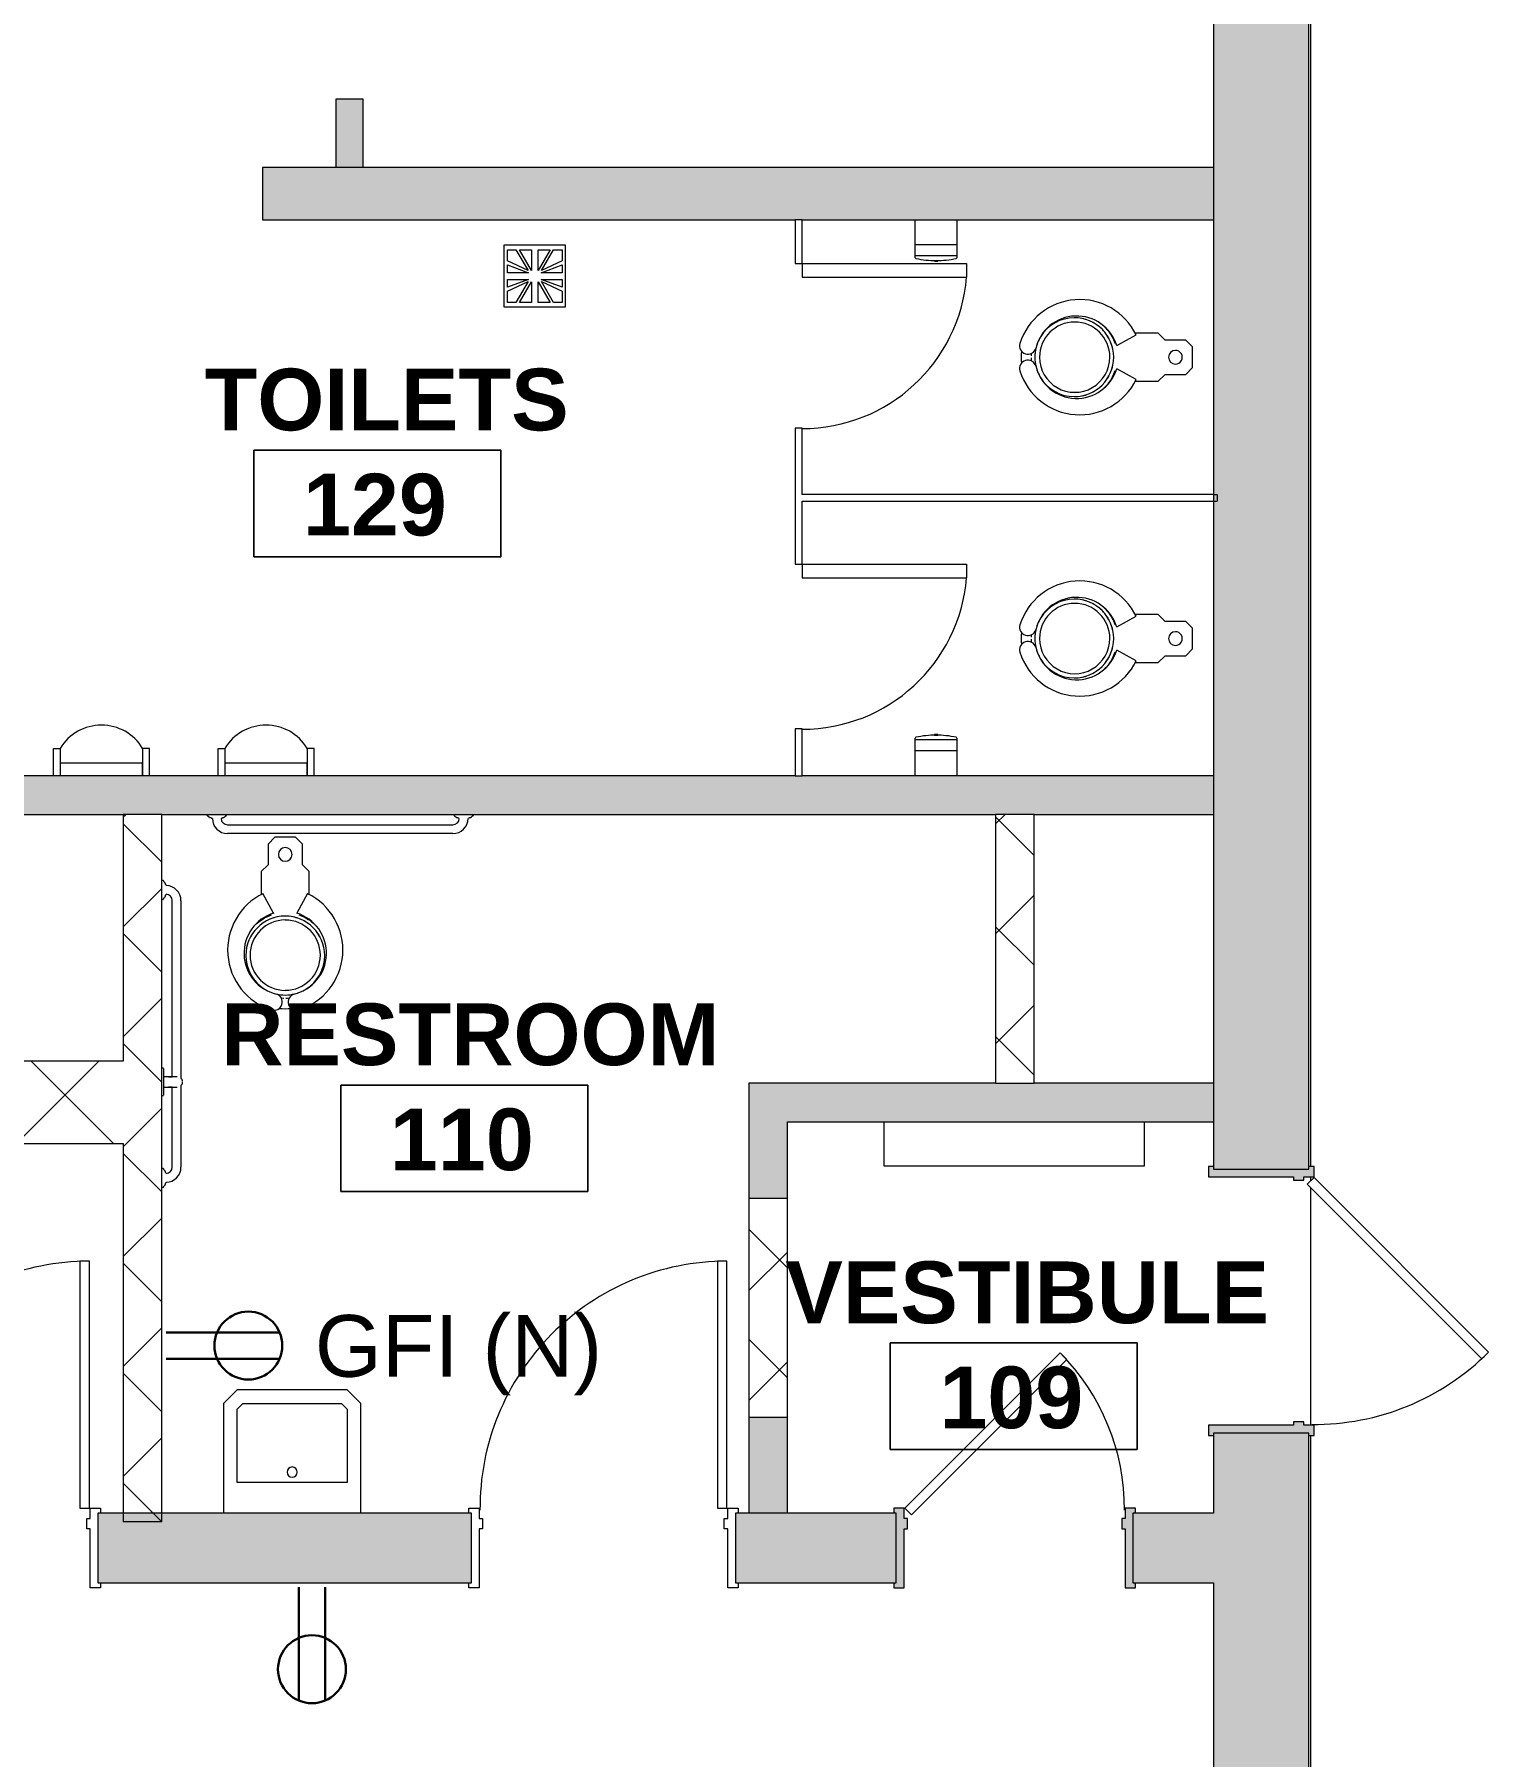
# Model space of a CAD drawing. Header units: inches. Extents: x -1569 to 1282, y -721 to 887.
# Drawn here: x 941 to 1153, y 79.8 to 330.9 of the extents above; entities that cross this region are included whole.
import ezdxf

# ---------------------------------------------------------------- set-up
doc = ezdxf.new("R2010")
doc.units = ezdxf.units.IN
doc.header["$MEASUREMENT"] = 0
for name, color, linetype, lineweight in [('A-ANNO-NOTE', 131, 'Continuous', 13), ('A-AREA-IDEN', 2, 'Continuous', 9), ('A-DOOR', 31, 'Continuous', 13), ('A-FLOR', 192, 'Continuous', 13), ('A-WALL', 113, 'Continuous', 13), ('A-WALL-PATT', 111, 'Continuous', 13), ('I-FURN', 30, 'Continuous', 9), ('I-WALL', 2, 'Continuous', 13), ('M-EQPM', 50, 'Continuous', 13), ('P-SANR-FIXT', 6, 'Continuous', 13)]:
    doc.layers.add(name, color=color, linetype=linetype, lineweight=lineweight)
doc.styles.add('Swis721 Lt BT', font='swissl.ttf', dxfattribs={"height": 9})
doc.styles.add('Swis721 Lt BT_B', font='', dxfattribs={"height": 9})
doc.styles.get('Swis721 Lt BT_B').set_extended_font_data('Swis721 Lt BT', bold=True)
pattern_1 = [(45, (0, 0), (-8.01223, 8.01223), []), (135, (0, 0), (-8.01223, -8.01223), [])]

# ---------------------------------------------------------------- blocks, each defined once
blk = doc.blocks.new('Door - Single - Solid Door 36_ x 84_-7220684-FIRST FLOOR POWER _ SIGNAL')
at = {"layer": 'A-DOOR'}
h = blk.add_hatch(color=250, dxfattribs=at)
h.paths.add_polyline_path([(23.62, 7.03), (23.62, 7.78), (22.12, 7.74), (22.12, 6.28), (21.62, 6.28), (21.62, 4.78), (22.12, 4.78), (22.12, -7.6), (23.62, -7.6), (23.62, -6.85), (23.24, -6.85), (23.24, 7.03)], flags=0)
h.paths.add_polyline_path([(-13.63, 6.28), (-14.13, 6.28), (-14.13, 7.78), (-15.63, 7.78), (-15.63, 7.03), (-15.26, 7.03), (-15.26, -6.85), (-15.63, -6.85), (-15.63, -7.6), (-14.13, -7.6), (-14.13, 4.78), (-13.63, 4.78)], flags=0)
at = {"layer": 'A-DOOR', "color": 8, "lineweight": 20}
for p, q in [((-14.01, 7.78), (11.45, 33.23)), ((11.45, 33.23), (12.42, 32.26)), ((12.42, 32.26), (-13.03, 6.8)), ((-15.63, 7.78), (-15.63, 7.03)), ((-14.13, 7.78), (-15.63, 7.78)), ((-14.13, 6.28), (-14.13, 7.78)), ((-13.03, 6.8), (-14.01, 7.78)), ((23.62, 7.78), (22.12, 7.78)), ((22.12, 7.78), (22.12, 6.28)), ((23.62, 7.03), (23.62, 7.78)), ((-13.63, 6.28), (-14.13, 6.28)), ((-13.63, 4.78), (-13.63, 6.28)), ((22.12, 6.28), (21.62, 6.28)), ((21.62, 6.28), (21.62, 4.78)), ((-14.13, -7.6), (-14.13, 4.78)), ((-14.13, 4.78), (-13.63, 4.78)), ((21.62, 4.78), (22.12, 4.78)), ((22.12, 4.78), (22.12, -7.6)), ((-15.63, -6.85), (-15.63, -7.6)), ((23.62, -7.6), (23.62, -6.85)), ((-15.63, -7.6), (-14.13, -7.6)), ((22.12, -7.6), (23.62, -7.6))]:
    blk.add_line(p, q, dxfattribs=at)
at = {"layer": 'A-DOOR', "lineweight": 9}
blk.add_arc((-14.01, 7.78), 36, 359.5, 45, dxfattribs=at)
blk = doc.blocks.new('Floor Drain 9L x 9W - Floor Drain 9L x 9W-V6-FIRST FLOOR POWER _ SIGNAL')
at = {"layer": 'P-SANR-FIXT', "lineweight": 9}
for p, q in [((4.5, 4.5), (-4.5, 4.5)), ((-4.5, 4.5), (-4.5, -4.5)), ((-4, 2.21), (-4, 3.83)), ((-4, 3.83), (-2.75, 3.83)), ((-2.75, 3.83), (-0.99, 0.8)), ((-0.5, 0.83), (-2.25, 3.83)), ((-2.25, 3.83), (-0.5, 3.83)), ((-0.5, 3.83), (-0.5, 0.83)), ((0.5, 3.83), (2.25, 3.83)), ((2.25, 3.83), (0.5, 0.83)), ((0.5, 0.83), (0.5, 3.83)), ((0.99, 0.8), (2.75, 3.83)), ((2.75, 3.83), (4, 3.83)), ((4, 3.83), (4, 2.21)), ((4.5, -4.5), (4.5, 4.5)), ((-0.99, 0.8), (-4, 2.21)), ((-4, 1.63), (-0.91, 0.5)), ((-4, 0.5), (-4, 1.63)), ((-0.91, 0.5), (-4, 0.5)), ((0.91, 0.5), (4, 1.63)), ((4, 0.5), (0.91, 0.5)), ((4, 2.21), (0.99, 0.8)), ((4, 1.63), (4, 0.5)), ((-4, -1.63), (-4, -0.5)), ((-4, -0.5), (-0.91, -0.5)), ((-0.91, -0.5), (-4, -1.63)), ((-4, -2.21), (-0.99, -0.8)), ((-4, -3.83), (-4, -2.21)), ((-0.99, -0.8), (-2.75, -3.83)), ((-2.25, -3.83), (-0.5, -0.83)), ((-0.5, -0.83), (-0.5, -3.83)), ((0.5, -3.83), (0.5, -0.83)), ((0.5, -0.83), (2.25, -3.83)), ((4, -1.63), (0.91, -0.5)), ((0.91, -0.5), (4, -0.5)), ((2.75, -3.83), (0.99, -0.8)), ((0.99, -0.8), (4, -2.21)), ((4, -0.5), (4, -1.63)), ((4, -2.21), (4, -3.83)), ((-4.5, -4.5), (4.5, -4.5)), ((-2.75, -3.83), (-4, -3.83)), ((-0.5, -3.83), (-2.25, -3.83)), ((2.25, -3.83), (0.5, -3.83)), ((4, -3.83), (2.75, -3.83))]:
    blk.add_line(p, q, dxfattribs=at)
blk = doc.blocks.new('Door - Single - Solid Door 32_ x 84_-7220631-FIRST FLOOR POWER _ SIGNAL')
at = {"layer": 'A-DOOR'}
h = blk.add_hatch(color=250, dxfattribs=at)
h.paths.add_polyline_path([(21.62, -5.72), (21.62, -4.97), (21.24, -4.97), (21.24, 5.15), (21.62, 5.15), (21.62, 5.9), (20.12, 5.9), (20.12, 4.4), (19.62, 4.4), (19.62, 2.9), (20.12, 2.9), (20.12, -5.72), (21.24, -5.72)], flags=0)
h.paths.add_polyline_path([(-12.38, -5.72), (-12.13, -5.72), (-12.13, 2.9), (-11.63, 2.9), (-11.63, 4.4), (-12.13, 4.4), (-12.13, 5.9), (-13.63, 5.9), (-13.63, 5.15), (-13.26, 5.15), (-13.26, -4.97), (-13.63, -4.97), (-13.63, -5.72), (-13.26, -5.72)], flags=0)
at = {"layer": 'A-DOOR', "color": 8, "lineweight": 20}
for p, q in [((-12.01, 5.9), (10.62, 28.53)), ((10.62, 28.53), (11.59, 27.56)), ((11.59, 27.56), (-11.03, 4.93)), ((-13.63, 5.9), (-13.63, 5.15)), ((-12.13, 5.9), (-13.63, 5.9)), ((-12.13, 4.4), (-12.13, 5.9)), ((-11.03, 4.93), (-12.01, 5.9)), ((21.62, 5.9), (20.12, 5.9)), ((20.12, 5.9), (20.12, 4.4)), ((21.62, 5.15), (21.62, 5.9)), ((-11.63, 4.4), (-12.13, 4.4)), ((-12.13, -5.72), (-12.13, 2.9)), ((-12.13, 2.9), (-11.63, 2.9)), ((-11.63, 2.9), (-11.63, 4.4)), ((20.12, 4.4), (19.62, 4.4)), ((19.62, 4.4), (19.62, 2.9)), ((19.62, 2.9), (20.12, 2.9)), ((20.12, 2.9), (20.12, -5.72)), ((-13.63, -4.97), (-13.63, -5.72)), ((21.62, -5.72), (21.62, -4.97)), ((-13.63, -5.72), (-12.13, -5.72)), ((20.12, -5.72), (21.62, -5.72))]:
    blk.add_line(p, q, dxfattribs=at)
at = {"layer": 'A-DOOR', "lineweight": 9}
blk.add_arc((-12.01, 5.9), 32, 359.5, 45, dxfattribs=at)
blk = doc.blocks.new('Heater 38W x 6_5D x 16H - Heater 38W x 6_5D x 16H-V11-FIRST FLOOR POWER _ SIGNAL')
at = {"layer": 'M-EQPM', "lineweight": 9}
for p, q in [((-19, 3.1875), (-19, -3.25)), ((19, -3.25), (19, 3.1875)), ((-19, -3.25), (19, -3.25))]:
    blk.add_line(p, q, dxfattribs=at)
blk = doc.blocks.new('Water Closet - Flush Valve - Floor Mounted - Private - Flushing Greater than 1_6 gpf-6857337-FIRST FLOOR POWER _ SIGNAL')
at = {"layer": 'P-SANR-FIXT', "lineweight": 9}
for p, q in [((-1.5, 0), (-2.5, -1)), ((-2.5, -1), (-2.5, -4)), ((1.5, 0), (-1.5, 0)), ((2.5, -1), (1.5, 0)), ((2.5, -4), (2.5, -1)), ((-2.5, -4), (-3.5, -5)), ((-3.5, -5), (-3.5, -8.38)), ((3.5, -5), (2.5, -4)), ((3.5, -8.38), (3.5, -5)), ((-1.69, -11.06), (-3.25, -8.22)), ((3.25, -8.22), (1.69, -11.06))]:
    blk.add_line(p, q, dxfattribs=at)
at = {"layer": 'P-SANR-FIXT', "lineweight": 9, "flags": 128}
for points in [[(-4.38, -12.79), (-4.22, -12.64), (-4.03, -12.48), (-3.84, -12.32), (-3.64, -12.17), (-3.43, -12.03), (-3.22, -11.89), (-3.01, -11.77), (-2.78, -11.65), (-2.56, -11.55), (-2.33, -11.45), (-2.09, -11.36), (-2, -11.33)], [(2, -11.33), (2.24, -11.41), (2.47, -11.51), (2.69, -11.61), (2.92, -11.72), (3.14, -11.84), (3.35, -11.97), (3.56, -12.11), (3.76, -12.26), (3.96, -12.41), (4.15, -12.57), (4.33, -12.74), (4.38, -12.8)], [(-0.2, -23.5), (-0.25, -23.5), (-0.5, -23.48), (-0.56, -23.47)], [(0.56, -23.47), (0.35, -23.49), (0.1, -23.5)]]:
    blk.add_lwpolyline(points, dxfattribs=at)
at = {"layer": 'P-SANR-FIXT', "lineweight": 9}
for centre, radius, start, end in [((0, -2.5), 1, 360, 180), ((0, -2.5), 1, 180, 360), ((0.74, -16.45), 9.14, 115.8609, 252.5741), ((-0.74, -16.45), 9.14, 287.4259, 64.1391), ((0.1, -16.91), 6.11, 106.9633, 257.0367), ((0, -17.25), 5.75, 0, 180), ((0, -17.19), 5.13, 90, 270), ((0, -17.25), 5.75, 118.1189, 123.4335), ((0, -17.25), 5.75, 104.0429, 108.5788), ((0, -17.19), 5.12, 270, 90), ((-0.1, -16.91), 6.11, 282.9633, 73.0367), ((0, -17.25), 5.75, 71.4212, 75.9571), ((0, -17.25), 5.75, 56.5665, 61.8811), ((0, -17.25), 5.75, 146.5915, 151.9011), ((0, -17.25), 5.75, 132.2685, 137.754), ((0, -17.25), 5.75, 42.246, 47.7315), ((0, -17.25), 5.75, 28.0989, 33.4085), ((0, -17.25), 5.75, 180, 238.3584), ((0, -17.25), 5.75, 161.4419, 165.9707), ((0, -17.25), 5.75, 301.6416, 0), ((0, -17.25), 5.75, 14.0293, 18.5581), ((0, -17.25), 5.75, 240.6149, 251.1591), ((0, -17.25), 5.75, 288.8409, 299.3851), ((-1.64, -24.02), 1.21, 252.5741, 72.5741), ((0, -17.25), 5.75, 255.8551, 284.1449), ((0, -17.25), 7.75, 263.5978, 276.4022), ((1.64, -24.02), 1.21, 107.4259, 287.4259)]:
    blk.add_arc(centre, radius, start, end, dxfattribs=at)
blk = doc.blocks.new('Door - Single - Solid Door 36_ x 84_-7146184-FIRST FLOOR POWER _ SIGNAL')
at = {"layer": 'A-DOOR', "lineweight": 9}
for p, q in [((-15.63, 5.72), (-14.13, 5.72)), ((-15.63, 4.97), (-15.63, 5.72)), ((-14.13, 5.72), (-14.13, -2.9)), ((22.12, 5.72), (23.62, 5.72)), ((22.12, -2.9), (22.12, 5.72)), ((23.62, 5.72), (23.62, 4.97)), ((-14.13, -2.9), (-13.63, -2.9)), ((-14.13, -4.4), (-14.13, -5.9)), ((-13.63, -4.4), (-14.13, -4.4)), ((-13.63, -2.9), (-13.63, -4.4)), ((21.62, -2.9), (22.12, -2.9)), ((21.62, -4.4), (21.62, -2.9)), ((22.12, -4.4), (21.62, -4.4)), ((22.12, -5.9), (22.12, -4.4)), ((-15.63, -5.9), (-15.63, -5.15)), ((-14.13, -5.9), (-15.63, -5.9)), ((23.62, -5.9), (22.12, -5.9)), ((23.62, -5.15), (23.62, -5.9))]:
    blk.add_line(p, q, dxfattribs=at)
at = {"layer": 'A-DOOR'}
for p, q in [((-12.63, -5.9), (-14.01, -5.9)), ((-14.01, -5.9), (-14.01, -41.9)), ((-12.63, -41.9), (-12.63, -5.9)), ((-14.01, -41.9), (-12.63, -41.9))]:
    blk.add_line(p, q, dxfattribs=at)
at = {"layer": 'A-DOOR', "lineweight": 9}
blk.add_arc((-14.01, -5.9), 36, 270, 0.5, dxfattribs=at)
blk = doc.blocks.new('Lavatory - Wall Mounted - 20_x18_ - Public-6857333-FIRST FLOOR POWER _ SIGNAL')
at = {"layer": 'P-SANR-FIXT', "lineweight": 9}
for p, q in [((-436.49, -42.99), (-452.49, -42.99)), ((-447.99, -60.99), (-447.99, -44.99)), ((-447.99, -44.99), (-437.31, -44.99)), ((-437.31, -44.99), (-436.49, -45.82)), ((-434.49, -44.99), (-436.49, -42.99)), ((-434.49, -60.99), (-434.49, -44.99)), ((-436.49, -45.82), (-436.49, -60.16)), ((-436.49, -60.16), (-437.31, -60.99)), ((-437.31, -60.99), (-447.99, -60.99)), ((-436.49, -62.99), (-434.49, -60.99)), ((-452.49, -62.99), (-436.49, -62.99))]:
    blk.add_line(p, q, dxfattribs=at)
for start, end in [(90, 270), (90, 270), (270, 90), (270, 90)]:
    blk.add_arc((-446.49, -52.99), 0.75, start, end, dxfattribs=at)
blk = doc.blocks.new('P-Grab_Bar-36in - 36 INCH-3759717-FIRST FLOOR POWER _ SIGNAL')
at = {"layer": 'I-FURN'}
for p, q in [((-792.82, 229.12), (-759.96, 229.12)), ((-795.79, 226.33), (-795.79, 226.47)), ((-792.99, 226.33), (-795.79, 226.33)), ((-795.09, 226.94), (-795.03, 226.94)), ((-793.75, 226.94), (-793.68, 226.94)), ((-792.99, 226.47), (-792.99, 226.33)), ((-759.96, 227.85), (-792.82, 227.85)), ((-759.79, 226.33), (-759.79, 226.47)), ((-756.99, 226.33), (-759.79, 226.33)), ((-759.09, 226.94), (-759.02, 226.94)), ((-757.75, 226.94), (-757.68, 226.94)), ((-756.99, 226.47), (-756.99, 226.33))]:
    blk.add_line(p, q, dxfattribs=at)
for centre, radius, start, end in [((-792.82, 226.91), 2.21, 90, 179.1445), ((-759.96, 226.91), 2.21, 0.8636, 89.8856), ((-795.7, 226.47), 0.0934, 88.0011, 180), ((-795.7, 226.66), 0.0984, 272.9558, 347.0471), ((-795.52, 226.59), 0.0975, 89.156, 150.8479), ((-795.53, 226.79), 0.0998, 280.0133, 343.9943), ((-795.35, 226.71), 0.0983, 82.1862, 147.824), ((-795.34, 227.07), 0.259, 270.2678, 327.7398), ((-795.09, 226.91), 0.0327, 86.7864, 147.7398), ((-792.81, 226.9), 0.946, 90.5765, 177.6589), ((-793.68, 226.91), 0.0327, 32.2602, 93.2136), ((-793.44, 227.07), 0.259, 212.2602, 269.7322), ((-793.42, 226.71), 0.0983, 32.176, 97.8138), ((-793.25, 226.79), 0.0998, 196.0057, 259.9867), ((-793.26, 226.59), 0.0975, 29.1521, 90.844), ((-793.08, 226.66), 0.0984, 192.9529, 267.0442), ((-793.08, 226.47), 0.0934, 0, 91.9989), ((-759.97, 226.9), 0.946, 2.3393, 89.6607), ((-759.7, 226.47), 0.0934, 88, 180), ((-759.7, 226.66), 0.0984, 272.955, 347.045), ((-759.52, 226.59), 0.0975, 89.1532, 150.8468), ((-759.53, 226.79), 0.0998, 280.0117, 343.9883), ((-759.35, 226.71), 0.0983, 82.1794, 147.8206), ((-759.34, 227.07), 0.259, 270.2661, 327.7339), ((-759.09, 226.91), 0.0327, 86.7675, 147.7339), ((-757.68, 226.91), 0.0327, 32.2704, 93.2464), ((-757.44, 227.07), 0.259, 212.2704, 269.7352), ((-757.42, 226.71), 0.0983, 32.1818, 97.8257), ((-757.25, 226.79), 0.0998, 196.0161, 259.9895), ((-757.26, 226.59), 0.0975, 29.154, 90.8489), ((-757.08, 226.66), 0.0984, 192.9565, 267.0456), ((-757.08, 226.47), 0.0934, 0, 92.0008)]:
    blk.add_arc(centre, radius, start, end, dxfattribs=at)
blk = doc.blocks.new('P-Grab_Bar-42in - 42 INCH-3757786-FIRST FLOOR POWER _ SIGNAL')
at = {"layer": 'I-FURN'}
for p, q in [((-751.53, 281.73), (-751.39, 281.73)), ((-751.39, 281.73), (-751.39, 278.93)), ((-754.18, 266.83), (-754.18, 278.76)), ((-752.91, 278.76), (-752.91, 267.07)), ((-752, 280.97), (-752, 281.04)), ((-752, 279.63), (-752, 279.7)), ((-751.39, 278.93), (-751.53, 278.93)), ((-754.18, 239.91), (-754.18, 265.84)), ((-752.91, 265.59), (-752.91, 239.9)), ((-752, 238.97), (-752, 239.04)), ((-751.53, 239.73), (-751.39, 239.73)), ((-751.39, 239.73), (-751.39, 236.93)), ((-752, 237.63), (-752, 237.7)), ((-751.39, 236.93), (-751.53, 236.93))]:
    blk.add_line(p, q, dxfattribs=at)
for centre, radius, start, end in [((-752.12, 281.28), 0.259, 302.2704, 359.7352), ((-751.77, 281.3), 0.0983, 122.1818, 187.8257), ((-751.85, 281.48), 0.0998, 286.0161, 349.9895), ((-751.65, 281.46), 0.0975, 119.154, 180.8489), ((-751.72, 281.64), 0.0984, 282.9565, 357.0456), ((-751.53, 281.64), 0.0934, 90, 182.0008), ((-751.97, 278.76), 2.21, 90.8636, 179.8856), ((-751.96, 278.75), 0.946, 92.3393, 179.6607), ((-751.97, 281.04), 0.0327, 122.2704, 183.2464), ((-751.97, 279.63), 0.0327, 176.7675, 237.7339), ((-752.12, 279.38), 0.259, 0.2661, 57.7339), ((-751.77, 279.37), 0.0983, 172.1794, 237.8206), ((-751.85, 279.19), 0.0998, 10.0117, 73.9883), ((-751.65, 279.21), 0.0975, 179.1532, 240.8468), ((-751.72, 279.02), 0.0984, 2.955, 77.045), ((-751.53, 279.03), 0.0934, 178, 270), ((-751.97, 239.91), 2.21, 180, 269.1445), ((-751.96, 239.91), 0.946, 180.5765, 267.6589), ((-751.97, 239.04), 0.0327, 122.2602, 183.2136), ((-752.12, 239.28), 0.259, 302.2602, 359.7322), ((-751.77, 239.3), 0.0983, 122.176, 187.8138), ((-751.85, 239.48), 0.0998, 286.0057, 349.9867), ((-751.65, 239.46), 0.0975, 119.1521, 180.844), ((-751.72, 239.64), 0.0984, 282.9529, 357.0442), ((-751.53, 239.64), 0.0934, 90, 181.9989), ((-751.97, 237.63), 0.0327, 176.7864, 237.7398), ((-752.12, 237.38), 0.259, 0.2678, 57.7398), ((-751.77, 237.37), 0.0983, 172.1862, 237.824), ((-751.85, 237.19), 0.0998, 10.0133, 73.9943), ((-751.65, 237.21), 0.0975, 179.156, 240.8479), ((-751.72, 237.02), 0.0984, 2.9558, 77.0471), ((-751.53, 237.03), 0.0934, 178.0011, 270)]:
    blk.add_arc(centre, radius, start, end, dxfattribs=at)
blk = doc.blocks.new('P-Grab_Bar_18in_Vertical - 18 INCH-3762424-FIRST FLOOR POWER _ SIGNAL')
at = {"layer": 'P-SANR-FIXT', "lineweight": 9}
for p, q in [((-2, 0.25), (-2, 0)), ((-2, 0.25), (-2, 0)), ((-1.95, 0.25), (0, 0.25)), ((-1.95, 0.25), (-1.95, 0.25)), ((-0.75, 1), (-0.75, 0.25)), ((-0.75, 1), (-0.75, 0.25)), ((0, 0.25), (1.95, 0.25)), ((0.75, 0.25), (0.75, 1)), ((0.75, 0.25), (0.75, 1)), ((1.95, 0.25), (1.95, 0.25)), ((2, 0), (2, 0.25)), ((2, 0), (2, 0.25)), ((0, 0), (-1.95, 0)), ((1.95, 0), (0, 0))]:
    blk.add_line(p, q, dxfattribs=at)
at = {"layer": 'P-SANR-FIXT', "lineweight": 9, "flags": 128}
for points in [[(-0.52, 2.79), (-0.5, 2.81), (-0.48, 2.83), (-0.45, 2.85), (-0.43, 2.86), (-0.41, 2.88), (-0.38, 2.9), (-0.35, 2.91), (-0.33, 2.93), (-0.3, 2.94), (-0.27, 2.95), (-0.24, 2.96), (-0.22, 2.97), (-0.19, 2.98), (-0.16, 2.98), (-0.13, 2.99), (-0.1, 2.99), (-0.07, 3), (-0.04, 3)], [(0.06, 3), (0.09, 2.99), (0.12, 2.99), (0.15, 2.99), (0.18, 2.98), (0.21, 2.97), (0.24, 2.96), (0.26, 2.95), (0.29, 2.94), (0.32, 2.93), (0.35, 2.92), (0.37, 2.9), (0.4, 2.89), (0.42, 2.87), (0.45, 2.85), (0.47, 2.83), (0.49, 2.81), (0.52, 2.79)], [(-0.75, 2.25), (-0.75, 2.25), (-0.75, 2.25), (-0.75, 2.24), (-0.75, 2.23), (-0.75, 2.23), (-0.75, 2.21), (-0.75, 2.2), (-0.75, 2.19), (-0.75, 2.17), (-0.75, 2.15), (-0.75, 2.13), (-0.75, 2.11), (-0.75, 2.08), (-0.75, 2.06), (-0.75, 2.03), (-0.75, 2), (-0.75, 1.97), (-0.75, 1.94), (-0.75, 1.91), (-0.75, 1.87), (-0.75, 1.83), (-0.75, 1.8), (-0.75, 1.76), (-0.75, 1.72), (-0.75, 1.68), (-0.75, 1.63), (-0.75, 1.59), (-0.75, 1.54), (-0.75, 1.5), (-0.75, 1.45), (-0.75, 1.41), (-0.75, 1.36), (-0.75, 1.31), (-0.75, 1.26), (-0.75, 1.21), (-0.75, 1.16), (-0.75, 1.11), (-0.75, 1.06), (-0.75, 1.01), (-0.75, 1)], [(-0.75, 1), (-0.75, 1.05), (-0.75, 1.1), (-0.75, 1.15), (-0.75, 1.2), (-0.75, 1.25), (-0.75, 1.3), (-0.75, 1.35), (-0.75, 1.39), (-0.75, 1.44), (-0.75, 1.49)], [(0.75, 1), (0.75, 1.05), (0.75, 1.1), (0.75, 1.15), (0.75, 1.2), (0.75, 1.25), (0.75, 1.3), (0.75, 1.35), (0.75, 1.39), (0.75, 1.44), (0.75, 1.49), (0.75, 1.53), (0.75, 1.58), (0.75, 1.62), (0.75, 1.66), (0.75, 1.71), (0.75, 1.75), (0.75, 1.79), (0.75, 1.82), (0.75, 1.86), (0.75, 1.9), (0.75, 1.93), (0.75, 1.96), (0.75, 1.99), (0.75, 2.02), (0.75, 2.05), (0.75, 2.08), (0.75, 2.1), (0.75, 2.13), (0.75, 2.15), (0.75, 2.17), (0.75, 2.18), (0.75, 2.2), (0.75, 2.21), (0.75, 2.22), (0.75, 2.23), (0.75, 2.24), (0.75, 2.24), (0.75, 2.25), (0.75, 2.25)], [(0.75, 1.5), (0.75, 1.45), (0.75, 1.41), (0.75, 1.36), (0.75, 1.31), (0.75, 1.26), (0.75, 1.21), (0.75, 1.16), (0.75, 1.11), (0.75, 1.06), (0.75, 1.01), (0.75, 1)]]:
    blk.add_lwpolyline(points, dxfattribs=at)
blk = doc.blocks.new('P-Urinal-Wall-3D - P-Urinal-Wall-3D-7095490-FIRST FLOOR POWER _ SIGNAL')
at = {"layer": 'P-SANR-FIXT', "lineweight": 9}
for p, q in [((-11.29, 2.81), (-11.29, 6.81)), ((-11.29, 6.81), (-10.29, 6.81)), ((-10.29, 6.81), (-10.29, 2.81)), ((2.73, 6.81), (1.71, 6.81)), ((1.71, 6.81), (1.71, 2.81)), ((2.73, 2.81), (2.73, 6.81)), ((1.71, 4.66), (-10.29, 4.66)), ((-10.29, 4.66), (-10.29, 2.81)), ((1.71, 2.81), (1.71, 4.66))]:
    blk.add_line(p, q, dxfattribs=at)
blk.add_arc((-4.29, 3.21), 7, 31.0027, 148.9973, dxfattribs=at)
blk = doc.blocks.new('Single-Flush - 24_ x 80_-6917576-FIRST FLOOR POWER _ SIGNAL')
at = {"layer": 'A-DOOR', "lineweight": 20}
for p, q in [((10, -0.5), (10, -24.48)), ((12, -0.5), (10, -0.5)), ((12, -0.5), (12, -24.48)), ((12, -24.48), (10, -24.48))]:
    blk.add_line(p, q, dxfattribs=at)
at = {"layer": 'A-DOOR', "lineweight": 9}
blk.add_arc((12, -0.5), 24.07, 180, 265.2331, dxfattribs=at)
blk = doc.blocks.new('Toilet-Tissue-Dispenser_Bobrick_B-4288 - B-4288-V40-FIRST FLOOR POWER _ SIGNAL')
at = {"layer": 'P-SANR-FIXT', "lineweight": 9}
for p, q in [((1072.2, 228.83), (1072.2, 228.76)), ((1072.7, 228.83), (1072.2, 228.83)), ((1072.2, 228.83), (1072.7, 228.83)), ((1072.7, 228.76), (1072.2, 228.76)), ((1072.2, 228.76), (1072.7, 228.76)), ((1072.7, 228.76), (1072.7, 228.83)), ((1075.48, 228.07), (1069.41, 228.07)), ((1069.42, 222.83), (1069.42, 228.32)), ((1075.48, 226.45), (1069.42, 226.45)), ((1075.48, 228.32), (1075.48, 222.83))]:
    blk.add_line(p, q, dxfattribs=at)
for centre, radius, start, end in [((1072.45, 215.06), 13.7, 90, 102.3594), ((1072.45, 215.06), 13.7, 77.6406, 90), ((1069.54, 228.32), 0.125, 102.3594, 180), ((1075.35, 228.32), 0.125, 0, 77.6406)]:
    blk.add_arc(centre, radius, start, end, dxfattribs=at)
blk = doc.blocks.new('Toilet-Tissue-Dispenser_Bobrick_B-4288 - B-4288-7201692-FIRST FLOOR POWER _ SIGNAL')
at = {"layer": 'P-SANR-FIXT', "lineweight": 9}
for p, q in [((1069.42, 298.37), (1069.42, 303.87)), ((1075.48, 303.87), (1075.48, 298.37)), ((1075.48, 300.25), (1069.42, 300.25)), ((1075.48, 298.63), (1069.41, 298.63)), ((1072.2, 297.93), (1072.2, 297.86)), ((1072.7, 297.93), (1072.2, 297.93)), ((1072.2, 297.93), (1072.7, 297.93)), ((1072.7, 297.86), (1072.2, 297.86)), ((1072.2, 297.86), (1072.7, 297.86)), ((1072.7, 297.86), (1072.7, 297.93))]:
    blk.add_line(p, q, dxfattribs=at)
for centre, radius, start, end in [((1069.54, 298.37), 0.125, 180, 257.6406), ((1072.45, 311.64), 13.7, 257.6406, 270), ((1072.45, 311.64), 13.7, 270, 282.3594), ((1075.35, 298.37), 0.125, 282.3594, 0)]:
    blk.add_arc(centre, radius, start, end, dxfattribs=at)
blk = doc.blocks.new('Room Tag - Room Name and Number-3379422-FIRST FLOOR POWER _ SIGNAL')
at = {"layer": 'A-AREA-IDEN'}
for p, q in [((-0.1881, -0.1636), (-0.1881, -0.0018)), ((-0.1881, -0.0018), (0.1869, -0.0018)), ((0.1869, -0.0018), (-0.1881, -0.0018)), ((-0.1881, -0.0018), (-0.1881, -0.1636)), ((0.1869, -0.0018), (0.1869, -0.1636)), ((0.1869, -0.1636), (0.1869, -0.0018)), ((0.1869, -0.1636), (-0.1881, -0.1636)), ((-0.1881, -0.1636), (0.1869, -0.1636))]:
    blk.add_line(p, q, dxfattribs=at)

msp = doc.modelspace()

# ---------------------------------------------------------------- hatches: boundary and pattern name
at = {"layer": 'A-WALL-PATT', "lineweight": 9}
h = msp.add_hatch(color=7, dxfattribs=at)
h.paths.add_polyline_path([(1112.92, -143.29), (1126.79, -143.29), (1126.79, 127), (1112.92, 127), (1112.92, 65.91)], flags=0)
h.paths.add_polyline_path([(1126.79, 165.5), (1126.79, 484.45), (1112.92, 484.45), (1112.92, 165.5)], flags=0)
for points in [[(988.92, 311.5), (988.92, 321.5), (984.92, 321.5), (984.92, 311.5)], [(1112.92, 303.87), (1112.92, 311.5), (974.25, 311.5), (974.25, 303.87), (1089.75, 303.87)], [(1112.92, 217.2), (1112.92, 222.83), (921.68, 222.82), (921.71, 222.36), (921.84, 222.36), (921.84, 222.27), (921.71, 222.27), (921.68, 218.83), (906.06, 218.83), (906.06, 222.83), (830.2, 222.83), (830.2, 217.2), (1086.77, 217.2)], [(1112.92, 172.39), (1112.92, 178.01), (1050.77, 178.01), (1050.77, 172.39)]]:
    msp.add_hatch(color=7, dxfattribs=at).paths.add_polyline_path(points, flags=0)
h = msp.add_hatch(dxfattribs=at)
h.set_pattern_fill('FP_8', color=256, style=0, pattern_type=2)
h.set_pattern_definition(pattern_1)
h.paths.add_polyline_path([(953.95, 114.06), (959.57, 114.06), (959.57, 217.2), (953.95, 217.2), (953.95, 115.31)], flags=0)
h = msp.add_hatch(dxfattribs=at)
h.set_pattern_fill('FP_8', color=256, style=0, pattern_type=2)
h.set_pattern_definition(pattern_1)
h.paths.add_polyline_path([(1086.77, 178.01), (1086.77, 217.2), (1081.14, 217.2), (1081.14, 178.01)], flags=0)
h = msp.add_hatch(dxfattribs=at)
h.set_pattern_fill('FP_8', color=256, style=0, pattern_type=2)
h.set_pattern_definition(pattern_1)
h.paths.add_polyline_path([(953.95, 169.2), (953.95, 181.2), (917.95, 181.2), (917.95, 169.2), (952.62, 169.2)], flags=0)
h = msp.add_hatch(color=7, dxfattribs=at)
h.paths.add_polyline_path([(1045.14, 115.31), (1050.77, 115.31), (1050.77, 129.25), (1045.14, 129.25), (1045.14, 117.25)], flags=0)
h.paths.add_polyline_path([(1045.14, 161.25), (1050.77, 161.25), (1050.77, 178.01), (1045.14, 178.01), (1045.14, 168.59)], flags=0)
h = msp.add_hatch(dxfattribs=at)
h.set_pattern_fill('FP_8', color=256, style=0, pattern_type=2)
h.set_pattern_definition(pattern_1)
h.paths.add_polyline_path([(1050.77, 129.25), (1050.77, 161.25), (1045.14, 161.25), (1045.14, 129.25)], flags=0)
h = msp.add_hatch(color=7, dxfattribs=at)
h.paths.add_polyline_path([(1101.15, 105.19), (1112.92, 105.19), (1112.92, 115.31), (1101.15, 115.31)], flags=0)
h.paths.add_polyline_path([(1066.65, 105.19), (1066.65, 115.31), (1043.2, 115.31), (1043.2, 105.19), (1044.04, 105.19)], flags=0)
h.paths.add_polyline_path([(1004.7, 105.19), (1004.7, 115.31), (950.26, 115.31), (950.26, 105.19), (952.62, 105.19)], flags=0)
h.paths.add_polyline_path([(906.92, 105.19), (911.76, 105.19), (911.76, 115.31), (885.79, 115.31), (885.82, 114.85), (885.95, 114.85), (885.95, 114.76), (885.82, 114.76), (885.79, 111.31), (870.17, 111.31), (870.17, 115.31), (771.6, 115.31), (771.6, 105.19), (861.21, 105.19)], flags=0)
h.paths.add_polyline_path([(737.1, 105.19), (737.1, 115.31), (671.6, 115.31), (671.6, 105.19)], flags=0)
h.paths.add_polyline_path([(637.1, 105.19), (637.1, 115.31), (461.23, 115.31), (461.23, 105.19), (586.96, 105.19)], flags=0)
h.paths.add_polyline_path([(426.73, 105.19), (426.73, 115.31), (306.85, 115.31), (306.85, 105.19), (404.13, 105.19)], flags=0)

# ---------------------------------------------------------------- linework, layer by layer
at = {"layer": 'A-ANNO-NOTE', "lineweight": 30}
for p, q in [((960.23, 141.68), (976.75, 141.68)), ((960.23, 141.68), (976.75, 141.68)), ((960.23, 137.84), (976.75, 137.84)), ((979.55, 104.54), (979.55, 88.01)), ((983.38, 104.54), (983.38, 88.01)), ((983.38, 104.54), (983.38, 88.01))]:
    msp.add_line(p, q, dxfattribs=at)
for centre in [(972.19, 139.76), (981.46, 92.57)]:
    msp.add_circle(centre, 4.95, dxfattribs=at)
at = {"layer": 'A-FLOR'}
for p, q in [((1127.07, 165.88), (1127.07, 477.52)), ((1127.07, 163.78), (1127.07, 164.38)), ((1127.07, 128.13), (1127.07, 162.78)), ((1127.07, -157.62), (1127.07, 126.63))]:
    msp.add_line(p, q, dxfattribs=at)
at = {"layer": 'A-WALL', "color": 8, "lineweight": 20}
for p, q in [((1126.79, 165.5), (1126.79, 484.45)), ((1112.92, 385.12), (1112.92, 311.5)), ((988.92, 321.5), (984.92, 321.5)), ((984.92, 321.5), (984.92, 311.5)), ((988.92, 311.5), (988.92, 321.5)), ((984.92, 311.5), (974.25, 311.5)), ((974.25, 311.5), (974.25, 303.87)), ((1112.92, 311.5), (988.92, 311.5)), ((974.25, 303.87), (1051.92, 303.87)), ((1052.92, 303.87), (1112.92, 303.87)), ((1112.92, 303.87), (1112.92, 222.83)), ((1051.92, 222.83), (922.5, 222.83)), ((1112.92, 222.83), (1052.92, 222.83)), ((835.82, 217.2), (953.95, 217.2)), ((959.57, 217.2), (966.17, 217.2)), ((968.97, 217.2), (1002.17, 217.2)), ((1004.97, 217.2), (1081.14, 217.2)), ((1086.77, 217.2), (1112.92, 217.2)), ((1112.92, 217.2), (1112.92, 178.01)), ((1045.14, 178.01), (1045.14, 161.25)), ((1081.14, 178.01), (1045.14, 178.01)), ((1112.92, 178.01), (1086.77, 178.01)), ((1050.77, 161.25), (1050.77, 172.39)), ((1050.77, 172.39), (1112.92, 172.39)), ((1112.92, 172.39), (1112.92, 165.5)), ((1112.92, 165.5), (1126.79, 165.5)), ((1045.14, 129.25), (1045.14, 115.31)), ((1050.77, 115.31), (1050.77, 129.25)), ((1126.79, 127), (1112.92, 127)), ((1112.92, 127), (1112.92, 115.31)), ((1126.79, -157.16), (1126.79, 127)), ((1112.92, 105.19), (1112.92, -143.29))]:
    msp.add_line(p, q, dxfattribs=at)
at = {"layer": 'A-WALL', "color": 55}
for p, q in [((988.92, 311.5), (984.92, 311.5)), ((1112.92, 311.5), (1112.92, 303.87)), ((1112.92, 222.83), (1112.92, 217.2)), ((1112.92, 178.01), (1112.92, 172.39)), ((1050.77, 115.31), (1045.14, 115.31))]:
    msp.add_line(p, q, dxfattribs=at)
at = {"layer": 'A-WALL'}
for p, q in [((1052.92, 303.87), (1051.92, 303.87)), ((1112.92, 263.85), (1113.42, 263.85)), ((1112.92, 262.85), (1113.42, 262.85)), ((1051.92, 222.83), (1052.92, 222.83)), ((953.95, 217.2), (953.95, 181.2)), ((959.57, 217.2), (953.95, 217.2)), ((959.57, 207.6), (959.57, 217.2)), ((1081.14, 217.2), (1081.14, 178.01)), ((1086.77, 217.2), (1081.14, 217.2)), ((1086.77, 178.01), (1086.77, 217.2)), ((959.57, 180.15), (959.57, 204.8)), ((953.95, 181.2), (917.95, 181.2)), ((959.57, 165.6), (959.57, 176.25)), ((1081.14, 178.01), (1086.77, 178.01)), ((917.95, 169.2), (953.95, 169.2)), ((953.95, 169.2), (953.95, 114.06)), ((959.57, 114.06), (959.57, 162.8)), ((1045.14, 161.25), (1045.14, 129.25)), ((1050.77, 129.25), (1050.77, 161.25))]:
    msp.add_line(p, q, dxfattribs=at)
at = {"layer": 'A-WALL', "lineweight": 9}
for p, q in [((1045.14, 161.25), (1050.77, 161.25)), ((1050.77, 129.25), (1045.14, 129.25)), ((959.57, 114.06), (953.95, 114.06))]:
    msp.add_line(p, q, dxfattribs=at)
at = {"layer": 'I-WALL'}
for p, q in [((1051.92, 303.87), (1051.92, 297.52)), ((1052.92, 297.52), (1052.92, 303.87)), ((1051.92, 297.52), (1052.92, 297.52)), ((1052.92, 273.52), (1051.92, 273.52)), ((1051.92, 273.52), (1051.92, 253.68)), ((1052.92, 263.85), (1052.92, 273.52)), ((1112.92, 263.85), (1052.92, 263.85)), ((1052.92, 253.68), (1052.92, 262.85)), ((1052.92, 262.85), (1112.92, 262.85)), ((1051.92, 253.68), (1052.92, 253.68)), ((1052.92, 229.68), (1051.92, 229.68)), ((1051.92, 229.68), (1051.92, 222.83)), ((1052.92, 222.83), (1052.92, 229.68))]:
    msp.add_line(p, q, dxfattribs=at)
at = {"layer": 'I-WALL', "lineweight": 9}
msp.add_line((1113.42, 263.85), (1113.42, 262.85), dxfattribs=at)
at = {"layer": 'I-WALL', "color": 8, "lineweight": 20}
for p, q in [((1004.7, 115.31), (950.26, 115.31)), ((950.26, 115.31), (950.26, 105.19)), ((1004.7, 105.19), (1004.7, 115.31)), ((1045.14, 115.31), (1043.2, 115.31)), ((1043.2, 115.31), (1043.2, 105.19)), ((1066.65, 115.31), (1050.77, 115.31)), ((1066.65, 105.19), (1066.65, 115.31)), ((1112.92, 115.31), (1101.15, 115.31)), ((1101.15, 115.31), (1101.15, 105.19)), ((950.26, 105.19), (1004.7, 105.19)), ((1043.2, 105.19), (1066.65, 105.19)), ((1101.15, 105.19), (1112.92, 105.19))]:
    msp.add_line(p, q, dxfattribs=at)

# ---------------------------------------------------------------- block references
at = {"layer": 'A-AREA-IDEN', "xscale": 95.99999999999994, "yscale": 95.99999999999994, "zscale": 95.99999999999994}
for p in [(991.05, 270.47), (1003.73, 177.92), (1083.83, 140.31)]:
    msp.add_blockref('Room Tag - Room Name and Number-3379422-FIRST FLOOR POWER _ SIGNAL', p, dxfattribs=at)
at = {"layer": 'A-DOOR'}
for name, p, rotation in [('Single-Flush - 24_ x 80_-6917576-FIRST FLOOR POWER _ SIGNAL', (1052.42, 285.52), 89.9999999999999), ('Single-Flush - 24_ x 80_-6917576-FIRST FLOOR POWER _ SIGNAL', (1052.42, 241.68), 89.9999999999999), ('Door - Single - Solid Door 36_ x 84_-7220684-FIRST FLOOR POWER _ SIGNAL', (1119.77, 150.25), 269.9999999999999), ('Door - Single - Solid Door 36_ x 84_-7146184-FIRST FLOOR POWER _ SIGNAL', (935.01, 110.16), 180), ('Door - Single - Solid Door 36_ x 84_-7146184-FIRST FLOOR POWER _ SIGNAL', (1027.95, 110.16), 180)]:
    msp.add_blockref(name, p, dxfattribs=dict(at, rotation=rotation))
msp.add_blockref('Door - Single - Solid Door 32_ x 84_-7220631-FIRST FLOOR POWER _ SIGNAL', (1079.91, 110.16), dxfattribs=at)
at = {"layer": 'M-EQPM', "lineweight": 9}
msp.add_blockref('Heater 38W x 6_5D x 16H - Heater 38W x 6_5D x 16H-V11-FIRST FLOOR POWER _ SIGNAL', (1083.85, 169.2), dxfattribs=at)
at = {"layer": 'P-SANR-FIXT', "lineweight": 9}
for name, p in [('Toilet-Tissue-Dispenser_Bobrick_B-4288 - B-4288-7201692-FIRST FLOOR POWER _ SIGNAL', (0, 0)), ('Floor Drain 9L x 9W - Floor Drain 9L x 9W-V6-FIRST FLOOR POWER _ SIGNAL', (1013.95, 295.68)), ('P-Urinal-Wall-3D - P-Urinal-Wall-3D-7095490-FIRST FLOOR POWER _ SIGNAL', (955.06, 220.01)), ('P-Urinal-Wall-3D - P-Urinal-Wall-3D-7095490-FIRST FLOOR POWER _ SIGNAL', (979.06, 220.01)), ('Toilet-Tissue-Dispenser_Bobrick_B-4288 - B-4288-V40-FIRST FLOOR POWER _ SIGNAL', (0, 0)), ('Water Closet - Flush Valve - Floor Mounted - Private - Flushing Greater than 1_6 gpf-6857337-FIRST FLOOR POWER _ SIGNAL', (977.57, 213.87))]:
    msp.add_blockref(name, p, dxfattribs=at)
for name, p, rotation in [('Water Closet - Flush Valve - Floor Mounted - Private - Flushing Greater than 1_6 gpf-6857337-FIRST FLOOR POWER _ SIGNAL', (1109.85, 283.86), 269.9999999999997), ('Water Closet - Flush Valve - Floor Mounted - Private - Flushing Greater than 1_6 gpf-6857337-FIRST FLOOR POWER _ SIGNAL', (1109.85, 242.84), 269.9999999999997), ('P-Grab_Bar-36in - 36 INCH-3759717-FIRST FLOOR POWER _ SIGNAL', (209.19, 443.53), 180), ('P-Grab_Bar-42in - 42 INCH-3757786-FIRST FLOOR POWER _ SIGNAL', (208.19, 444.53), 180), ('P-Grab_Bar_18in_Vertical - 18 INCH-3762424-FIRST FLOOR POWER _ SIGNAL', (959.57, 178.2), 269.9999999999997), ('Lavatory - Wall Mounted - 20_x18_ - Public-6857333-FIRST FLOOR POWER _ SIGNAL', (925.59, 567.8), 89.99999999999991)]:
    msp.add_blockref(name, p, dxfattribs=dict(at, rotation=rotation))

# ---------------------------------------------------------------- texts
at = {"layer": 'A-ANNO-NOTE', "lineweight": 9, "insert": (981.88, 144.21), "char_height": 9, "width": 48.783, "attachment_point": 1, "style": 'Swis721 Lt BT'}
msp.add_mtext('GFI (N)', dxfattribs=at)
at = {"layer": 'A-AREA-IDEN', "char_height": 9, "attachment_point": 1, "style": 'Swis721 Lt BT_B'}
for s, insert, width in [('TOILETS', (965.81, 282.19), 60.903), ('129', (980.15, 266.87), 25.452), ('RESTROOM', (968.23, 189.64), 85.749), ('110', (992.83, 174.32), 25.452), ('VESTIBULE', (1050.47, 152.02), 80.598), ('109', (1072.94, 136.7), 25.452)]:
    msp.add_mtext(s, dxfattribs=dict(at, insert=insert, width=width))

doc.saveas('drawing.dxf')
